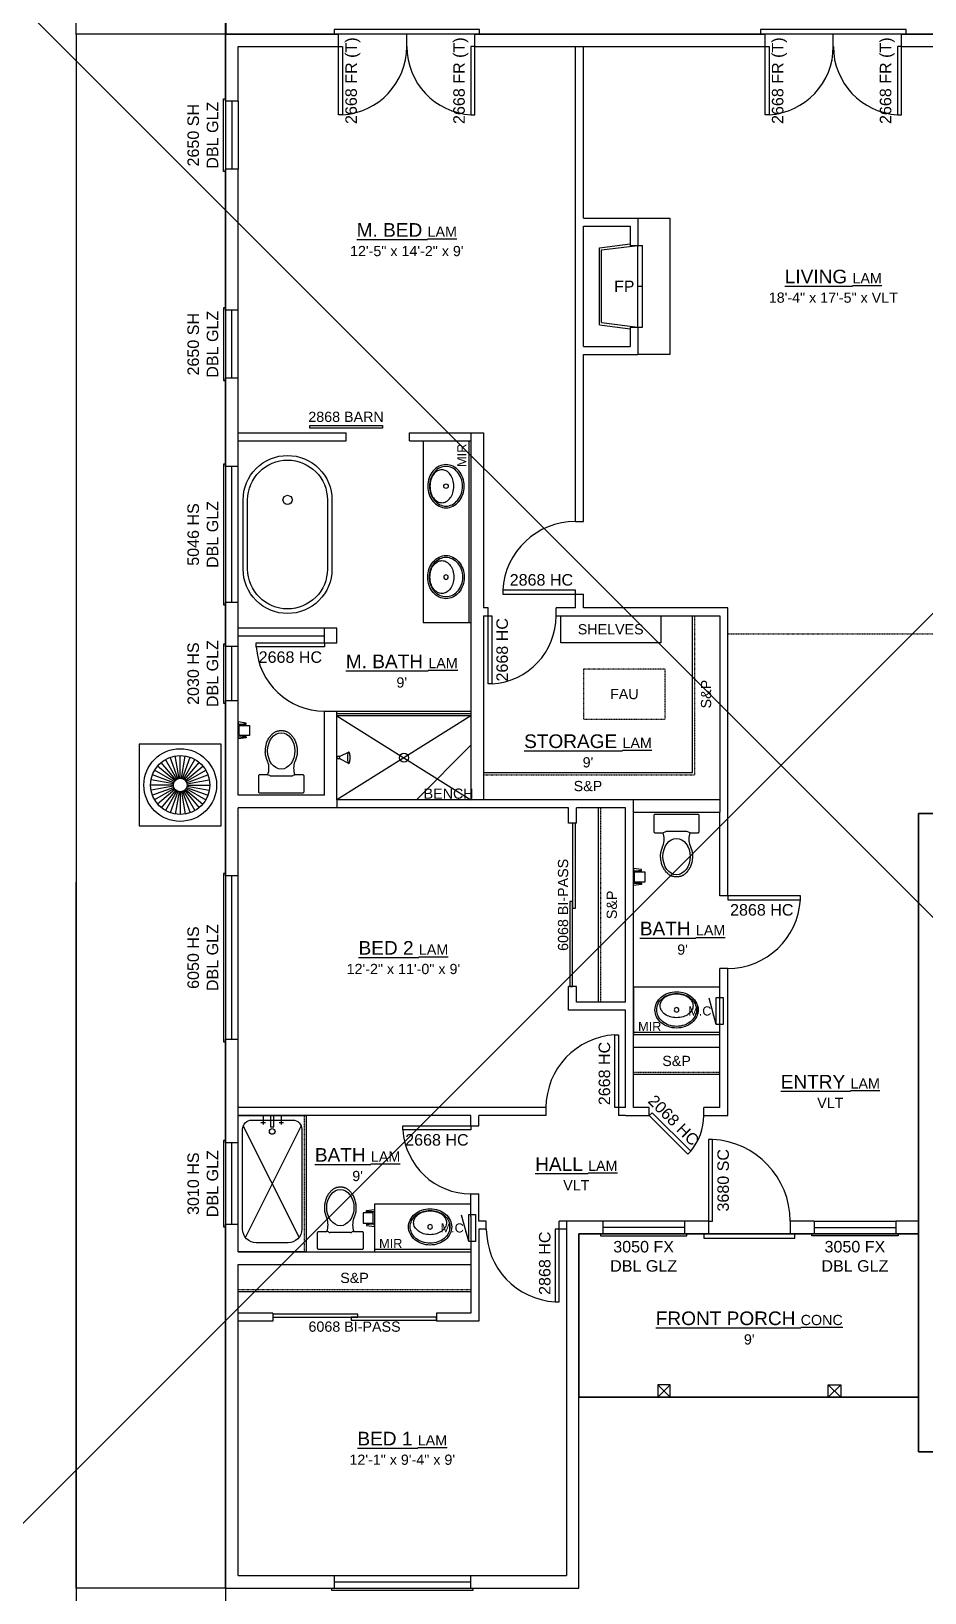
# Model space of a CAD drawing. Header units: inches. Extents: x -566 to 3217, y -8304 to 6564.
# Drawn here: x 1824 to 2217, y -6964 to -6277 of the extents above; entities that cross this region are included whole.
import ezdxf

# ---------------------------------------------------------------- set-up
doc = ezdxf.new("R2010")
doc.units = ezdxf.units.IN
doc.header["$MEASUREMENT"] = 0
doc.header["$PDMODE"] = 1
doc.header["$PDSIZE"] = -2
doc.linetypes.add('CENTER2', pattern=[0.027, 0.018, -0.003, 0.003, -0.003])
doc.linetypes.add('HIDDEN2', pattern=[0.0045, 0.003, -0.0015])
doc.layers.get('0').update_dxf_attribs({"lineweight": 25})
doc.layers.get('DEFPOINTS').update_dxf_attribs({"lineweight": 25})
for name, color, linetype, lineweight, true_color in [('1-AREA', 6, 'Continuous', 25, 0xff00ff), ('1-CAB', 40, 'Continuous', 25, 0xffbf00), ('1-DIM', 22, 'Continuous', 25, 0xcc3300), ('1-DOOR', 9, 'Continuous', 25, 0xc0c0c0), ('1-FAU', 1, 'Continuous', 25, 0xff0000), ('1-FIX', 1, 'Continuous', 25, 0xff0000), ('1-FIX-F', 1, 'Continuous', 25, 0xff0000), ('1-MISC', 40, 'Continuous', 25, 0xffbf00), ('1-SOFFIT', 9, 'HIDDEN2', 25, 0xc0c0c0), ('1-WALL', 3, 'Continuous', 25, 0x00ff00), ('1-WIN', 9, 'Continuous', 25, 0xc0c0c0)]:
    doc.layers.add(name, color=color, linetype=linetype, lineweight=lineweight, true_color=true_color)
doc.layers.add('1-RMNAME', color=7, linetype='Continuous', lineweight=25)
doc.layers.add('1-TEXT', color=7, linetype='Continuous', lineweight=25)
doc.styles.add('Arial', font='arial.ttf')
doc.dimstyles.new('ANNOT', dxfattribs={"dimtxt": 0.083333, "dimasz": 0.18, "dimexe": 5e-05, "dimexo": 3.125e-05, "dimgap": 4.5e-05, "dimtad": 1, "dimdec": 3, "dimdsep": 46, "dimlunit": 4, "dimtxsty": 'Arial', "dimblk": 'VW_SLASH', "dimblk1": 'VW_SLASH', "dimblk2": 'VW_SLASH', "dimcen": 0, "dimdle": 5e-05, "dimazin": 0, "dimtfac": 1, "dimtdec": 3, "dimtix": 1, "dimtmove": 0, "dimatfit": 0, "dimldrblk": 'VW_SLASH', "dimfxl": 1, "dimfrac": 2, "dimtolj": 1, "dimarcsym": 0})

# ---------------------------------------------------------------- blocks, each defined once
blk = doc.blocks.new('Group-226')
for p, q in [((692.81, -5452.15), (693.52, -5452.36)), ((694.23, -5452.65), (703.27, -5452.65)), ((703.98, -5452.36), (704.69, -5452.15))]:
    blk.add_line(p, q)
at = {"flags": 128}
blk.add_lwpolyline([(692.81, -5452.15), (689.25, -5452.15, 0.414214), (688.75, -5452.65), (688.75, -5459.65, 0.414214), (689.25, -5460.15), (708.25, -5460.15, 0.414214), (708.75, -5459.65), (708.75, -5452.65, 0.414214), (708.25, -5452.15), (704.69, -5452.15)], format="xyb", dxfattribs=at)
for centre, radius, start, end in [((685.07, -5449.28), 8.26, 339.69023, 20.30977), ((712.43, -5449.28), 8.26, 159.69023, 200.30977), ((694.23, -5451.65), 1, 225, 270), ((703.27, -5451.65), 1, 270, 315)]:
    blk.add_arc(centre, radius, start, end)
blk.add_ellipse((698.75, -5441.65), major_axis=(0, -8), ratio=0.75)
blk.add_open_spline([(692.81, -5446.42), (692.41, -5445.58), (691.51, -5442.37), (692.35, -5437.09), (695.39, -5433.37), (697.99, -5432.65), (699.52, -5432.65), (702.11, -5433.37), (705.15, -5437.09), (705.99, -5442.37), (705.09, -5445.58), (704.69, -5446.42)], degree=2)
blk = doc.blocks.new('SHWR_HEAD')
for p, q in [((-5.21, 2.5), (-1.21, 0.5)), ((-1.21, 0.5), (-0.21, 0.5)), ((-5.21, -2.5), (-1.21, -0.5)), ((-1.21, -0.5), (-0.21, -0.5))]:
    blk.add_line(p, q)
for centre in [(-1.69, 0), (-0.69, 0)]:
    blk.add_arc(centre, 0.691, 313.65467, 46.34533)
at = {"transparency": 33554687}
blk.add_rational_spline([(-5.21, -2.5), (-6.38, -2.5), (-6.38, 2.5), (-5.21, 2.5), (-4.05, 2.5), (-4.05, -2.5), (-5.21, -2.5)], [1, 0.333333333333, 0.333333333333, 1, 0.333333333333, 0.333333333333, 1], degree=3, knots=[0, 0, 0, 0, 0.5, 0.5, 0.5, 1, 1, 1, 1], dxfattribs=at)
blk = doc.blocks.new('Group-227')
for p, q in [((723.25, -5425.15), (782.25, -5425.15)), ((782.25, -5426.15), (723.25, -5426.15)), ((723.25, -5426.15), (782.25, -5463.15)), ((782.25, -5426.15), (723.25, -5463.15))]:
    blk.add_line(p, q)
at = {"flags": 128}
blk.add_lwpolyline([(723.25, -5463.15), (723.25, -5424.15), (782.25, -5424.15), (782.25, -5463.15)], close=True, dxfattribs=at)
blk.add_circle((752.75, -5444.65), 2)
at = {"rotation": 180}
blk.add_blockref('SHWR_HEAD', (723.25, -5444.65, -1), dxfattribs=at)
blk = doc.blocks.new('Group-228')
at = {"flags": 128}
blk.add_lwpolyline([(717.75, -5394.15), (717.75, -5395.9), (687.75, -5395.9), (687.75, -5394.15), (717.75, -5394.15)], dxfattribs=at)
at = {"color": 1, "linetype": 'Continuous', "true_color": 0xff0000}
blk.add_arc((717.8, -5394.04), 30.1, 183.53114, 269.91048, dxfattribs=at)
blk = doc.blocks.new('SINK_BATH_1')
at = {"flags": 128}
for points in [[(0, -18, 0.084101), (3.71, -17.37, 0.091322), (6.72, -15.66, 0.103814), (8.8, -12.99, 0.114782), (9.5, -10, 0.114782), (8.8, -7.01, 0.103814), (6.72, -4.34, 0.091322), (3.71, -2.63, 0.084101), (0, -2), (0, -2), (0, -2, 0.084101), (-3.71, -2.63, 0.091322), (-6.72, -4.34, 0.103814), (-8.8, -7.01, 0.114782), (-9.5, -10, 0.114782), (-8.8, -12.99, 0.103814), (-6.72, -15.66, 0.091322), (-3.71, -17.37, 0.084101)], [(0, -17.25), (0, -17.25, 0.084101), (3.46, -16.66, 0.091322), (6.23, -15.08, 0.103814), (8.13, -12.66, 0.114782), (8.75, -10, 0.114782), (8.13, -7.34, 0.103814), (6.23, -4.92, 0.091322), (3.46, -3.34, 0.084101), (0, -2.75), (0, -2.75, 0.084101), (-3.46, -3.34, 0.091322), (-6.23, -4.92, 0.103814), (-8.13, -7.34, 0.114782), (-8.75, -10, 0.114782), (-8.13, -12.66, 0.103814), (-6.23, -15.08, 0.091322), (-3.46, -16.66, 0.084101), (0, -17.25)], [(0, -13.44, 0.073018), (2.87, -13.02, 0.084057), (5.13, -11.9, 0.106512), (6.74, -10.1, 0.130573), (7.25, -8.19, 0.130573), (6.74, -6.27, 0.106512), (5.13, -4.47, 0.084057), (2.87, -3.36, 0.073018), (0, -2.94), (0, -2.94, 0.073018), (-2.87, -3.36, 0.084057), (-5.13, -4.47, 0.106512), (-6.74, -6.27, 0.130573), (-7.25, -8.19, 0.130573), (-6.74, -10.1, 0.106512), (-5.13, -11.9, 0.084057), (-2.87, -13.02, 0.073018)]]:
    blk.add_lwpolyline(points, format="xyb", close=True, dxfattribs=at)
blk.add_circle((0, -10), 1)
blk = doc.blocks.new('tp')
for p, q in [((3.5, 3.25), (0, 3.75)), ((0, 3.75), (0, 2.75)), ((0, 2.75), (3.5, 2.75)), ((2.25, 2.75), (3.25, 2.75)), ((3.25, 2.75), (2.25, 2.75)), ((2.25, 2.25), (2.25, 2.75)), ((3.25, 2.75), (3.25, 2.25)), ((3.5, 2.75), (3.5, 3.25)), ((0, -3.75), (0, -2.75)), ((0, -2.75), (3.5, -2.75)), ((3.5, -3.25), (0, -3.75)), ((2.25, -2.75), (2.25, -2.25)), ((3.25, -2.75), (2.25, -2.75)), ((3.25, -2.25), (3.25, -2.75)), ((3.5, -2.75), (3.5, -3.25))]:
    blk.add_line(p, q)
at = {"flags": 128}
blk.add_lwpolyline([(0.5, -2.25), (0.5, 2.25), (5, 2.25), (5, -2.25)], close=True, dxfattribs=at)
blk = doc.blocks.new('Group-229')
at = {"flags": 128}
blk.add_lwpolyline([(821, -5652.15), (819.25, -5652.15), (819.25, -5684.15), (821, -5684.15), (821, -5652.15)], dxfattribs=at)
at = {"color": 1, "linetype": 'Continuous', "true_color": 0xff0000}
blk.add_arc((821.1, -5652.1), 32.1, 180.07782, 266.70158, dxfattribs=at)
blk = doc.blocks.new('Group-238')
at = {"flags": 128}
blk.add_lwpolyline([(886.75, -5648.65), (888.5, -5648.65), (888.5, -5612.65), (886.75, -5612.65), (886.75, -5648.65)], dxfattribs=at)
at = {"color": 1, "linetype": 'Continuous', "true_color": 0xff0000}
blk.add_arc((886.67, -5648.69), 36.08, 0.06076, 87.08523, dxfattribs=at)
blk = doc.blocks.new('Group-239')
at = {"color": 1, "linetype": 'Continuous', "true_color": 0xff0000}
for p, q in [((945, -5720.65), (939.5, -5726.15)), ((945, -5726.15), (939.5, -5720.65))]:
    blk.add_line(p, q, dxfattribs=at)
at = {"color": 7, "linetype": 'Continuous', "flags": 128}
blk.add_lwpolyline([(945, -5726.15), (939.5, -5726.15), (939.5, -5720.65), (945, -5720.65)], close=True, dxfattribs=at)
blk = doc.blocks.new('Group-240')
at = {"color": 1, "linetype": 'Continuous', "true_color": 0xff0000}
for p, q in [((864.5, -5720.65), (870, -5726.15)), ((864.5, -5726.15), (870, -5720.65))]:
    blk.add_line(p, q, dxfattribs=at)
at = {"color": 7, "linetype": 'Continuous', "flags": 128}
blk.add_lwpolyline([(864.5, -5726.15), (870, -5726.15), (870, -5720.65), (864.5, -5720.65)], close=True, dxfattribs=at)
blk = doc.blocks.new('Group-278')
at = {"color": 7, "linetype": 'Continuous'}
for p, q in [((933.25, -5648.65), (969.25, -5648.65)), ((933.25, -5651.4), (969.25, -5651.4))]:
    blk.add_line(p, q, dxfattribs=at)
at = {"color": 7, "linetype": 'Continuous', "flags": 128}
blk.add_lwpolyline([(970.25, -5654.15), (970.25, -5655.15), (932.25, -5655.15), (932.25, -5654.15)], dxfattribs=at)
at = {"layer": 'DEFPOINTS'}
blk.add_line((969.25, -5654.15), (969.25, -5654.15), dxfattribs=at)
blk = doc.blocks.new('Group-279')
at = {"color": 7, "linetype": 'Continuous'}
for p, q in [((876.25, -5648.65), (840.25, -5648.65)), ((876.25, -5651.4), (840.25, -5651.4))]:
    blk.add_line(p, q, dxfattribs=at)
at = {"color": 7, "linetype": 'Continuous', "flags": 128}
blk.add_lwpolyline([(839.25, -5654.15), (839.25, -5655.15), (877.25, -5655.15), (877.25, -5654.15)], dxfattribs=at)
at = {"layer": 'DEFPOINTS'}
blk.add_line((840.25, -5654.15), (840.25, -5654.15), dxfattribs=at)
blk = doc.blocks.new('Group-280')
blk.add_line((729.5, -5690.9), (732.5, -5690.9))
at = {"flags": 128}
for points in [[(695, -5689.65), (695, -5690.9), (732.5, -5690.9), (732.5, -5689.65)], [(729.5, -5690.9), (729.5, -5692.15), (767, -5692.15), (767, -5690.9)]]:
    blk.add_lwpolyline(points, close=True, dxfattribs=at)
blk = doc.blocks.new('Group-281')
at = {"color": 7, "linetype": 'Continuous'}
for p, q in [((722, -5804.65), (782, -5804.65)), ((722, -5807.4), (782, -5807.4))]:
    blk.add_line(p, q, dxfattribs=at)
at = {"color": 7, "linetype": 'Continuous', "flags": 128}
blk.add_lwpolyline([(783, -5810.15), (783, -5811.15), (721, -5811.15), (721, -5810.15)], dxfattribs=at)
at = {"layer": 'DEFPOINTS'}
blk.add_line((782, -5810.15), (782, -5810.15), dxfattribs=at)
blk = doc.blocks.new('Group-282')
for p, q in [((719.52, -5653.36), (718.81, -5653.15)), ((729.27, -5653.65), (720.23, -5653.65)), ((730.69, -5653.15), (729.98, -5653.36))]:
    blk.add_line(p, q)
at = {"flags": 128}
blk.add_lwpolyline([(730.69, -5653.15), (734.25, -5653.15, -0.414214), (734.75, -5653.65), (734.75, -5660.65, -0.414214), (734.25, -5661.15), (715.25, -5661.15, -0.414214), (714.75, -5660.65), (714.75, -5653.65, -0.414214), (715.25, -5653.15), (718.81, -5653.15)], format="xyb", dxfattribs=at)
for centre, radius, start, end in [((711.07, -5650.28), 8.26, 339.69023, 20.30977), ((738.43, -5650.28), 8.26, 159.69023, 200.30977), ((720.23, -5652.65), 1, 225, 270), ((729.27, -5652.65), 1, 270, 315)]:
    blk.add_arc(centre, radius, start, end)
blk.add_ellipse((724.75, -5642.65), major_axis=(0, -8), ratio=0.75)
blk.add_open_spline([(730.69, -5647.42), (731.09, -5646.58), (731.99, -5643.37), (731.15, -5638.09), (728.11, -5634.37), (725.52, -5633.65), (723.99, -5633.65), (721.39, -5634.37), (718.35, -5638.09), (717.51, -5643.37), (718.41, -5646.58), (718.81, -5647.42)], degree=2)
blk = doc.blocks.new('Group-283')
for p, q in [((706.55, -5655.75), (682.02, -5606.7)), ((707.48, -5606.7), (682.95, -5655.75)), ((689.75, -5605.15), (691.75, -5605.15)), ((690.75, -5602.15), (690.75, -5606.15)), ((697.75, -5605.15), (699.75, -5605.15)), ((698.75, -5602.15), (698.75, -5606.15))]:
    blk.add_line(p, q)
at = {"linetype": 'CENTER2'}
blk.add_line((708.75, -5602.15), (708.75, -5662.15), dxfattribs=at)
at = {"flags": 128}
for points in [[(679.75, -5602.15), (709.75, -5602.15), (709.75, -5662.15), (679.75, -5662.15)], [(694, -5602.15), (694, -5607.15), (695.5, -5607.15), (695.5, -5602.15)]]:
    blk.add_lwpolyline(points, close=True, dxfattribs=at)
blk.add_lwpolyline([(687.75, -5658.15, -0.414214), (681.75, -5652.15), (681.75, -5608.15, -0.414214), (685.75, -5604.15), (703.75, -5604.15, -0.414214), (707.75, -5608.15), (707.75, -5652.15, -0.414214), (701.75, -5658.15)], format="xyb", close=True, dxfattribs=at)
at = {"linetype": 'Continuous'}
blk.add_circle((694.75, -5609.15), 1.25, dxfattribs=at)
blk = doc.blocks.new('POWER-ELEC PANEL')
blk.add_line((3, -6), (6.11, 5.59))
at = {"flags": 128}
blk.add_lwpolyline([(0, -6), (3, -6), (3, 6), (0, 6)], close=True, dxfattribs=at)
blk = doc.blocks.new('Group-284')
at = {"flags": 128}
blk.add_lwpolyline([(782.25, -5606.65), (782.25, -5608.4), (752.25, -5608.4), (752.25, -5606.65), (782.25, -5606.65)], dxfattribs=at)
at = {"color": 1, "linetype": 'Continuous', "true_color": 0xff0000}
blk.add_arc((782.3, -5606.54), 30.1, 183.53114, 269.91048, dxfattribs=at)
blk = doc.blocks.new('FAU')
at = {"linetype": 'HIDDEN2', "flags": 128}
blk.add_lwpolyline([(0, -22), (36, -22), (36, 0), (0, 0)], close=True, dxfattribs=at)
at = {"color": 7, "insert": (18, -11), "char_height": 4.5, "attachment_point": 5, "line_spacing_factor": 0.25, "style": 'Arial'}
blk.add_mtext('FAU', dxfattribs=at)
blk = doc.blocks.new('Group-285')
at = {"flags": 128}
blk.add_lwpolyline([(789.75, -5382.15), (791.5, -5382.15), (791.5, -5412.15), (789.75, -5412.15), (789.75, -5382.15)], dxfattribs=at)
at = {"color": 1, "linetype": 'Continuous', "true_color": 0xff0000}
blk.add_arc((789.65, -5382.1), 30.1, 273.53114, 359.91048, dxfattribs=at)
blk = doc.blocks.new('Group-286')
blk.add_line((827, -5507.92), (827, -5510.92))
at = {"flags": 128}
for points in [[(828.25, -5473.42), (827, -5473.42), (827, -5510.92), (828.25, -5510.92)], [(827, -5507.92), (825.75, -5507.92), (825.75, -5545.42), (827, -5545.42)]]:
    blk.add_lwpolyline(points, close=True, dxfattribs=at)
blk = doc.blocks.new('Group-287')
for p, q in [((867.52, -5477.44), (866.81, -5477.65)), ((877.27, -5477.15), (868.23, -5477.15)), ((878.69, -5477.65), (877.98, -5477.44))]:
    blk.add_line(p, q)
at = {"flags": 128}
blk.add_lwpolyline([(878.69, -5477.65), (882.25, -5477.65, 0.414214), (882.75, -5477.15), (882.75, -5470.15, 0.414214), (882.25, -5469.65), (863.25, -5469.65, 0.414214), (862.75, -5470.15), (862.75, -5477.15, 0.414214), (863.25, -5477.65), (866.81, -5477.65)], format="xyb", dxfattribs=at)
for centre, radius, start, end in [((859.07, -5480.52), 8.26, 339.69023, 20.30977), ((868.23, -5478.15), 1, 90, 135), ((877.27, -5478.15), 1, 45, 90), ((886.43, -5480.52), 8.26, 159.69023, 200.30977)]:
    blk.add_arc(centre, radius, start, end)
blk.add_ellipse((872.75, -5488.15), major_axis=(0, 8), ratio=0.75)
blk.add_open_spline([(878.69, -5483.38), (879.09, -5484.22), (879.99, -5487.43), (879.15, -5492.71), (876.11, -5496.43), (873.52, -5497.15), (871.99, -5497.15), (869.39, -5496.43), (866.35, -5492.71), (865.51, -5487.43), (866.41, -5484.22), (866.81, -5483.38)], degree=2)
blk = doc.blocks.new('Group-288')
at = {"flags": 128}
blk.add_lwpolyline([(860.75, -5602.15), (861.99, -5600.91), (878.96, -5617.88), (877.72, -5619.12), (860.75, -5602.15)], dxfattribs=at)
at = {"color": 1, "linetype": 'Continuous', "true_color": 0xff0000}
blk.add_arc((860.03, -5601.98), 24.72, 319.97045, 359.60814, dxfattribs=at)
blk = doc.blocks.new('Group-289')
at = {"flags": 128}
blk.add_lwpolyline([(895.25, -5505.4), (895.25, -5507.15), (927.25, -5507.15), (927.25, -5505.4), (895.25, -5505.4)], dxfattribs=at)
at = {"color": 1, "linetype": 'Continuous', "true_color": 0xff0000}
blk.add_arc((895.21, -5505.3), 32.1, 270.07782, 356.70158, dxfattribs=at)
blk = doc.blocks.new('Group-290')
at = {"color": 7, "linetype": 'Continuous'}
for p, q in [((677, -5650.15), (677, -5614.15)), ((679.75, -5650.15), (679.75, -5614.15))]:
    blk.add_line(p, q, dxfattribs=at)
at = {"color": 7, "linetype": 'Continuous', "flags": 128}
blk.add_lwpolyline([(674.25, -5613.15), (673.25, -5613.15), (673.25, -5651.15), (674.25, -5651.15)], dxfattribs=at)
blk = doc.blocks.new('Group-291')
at = {"color": 7, "linetype": 'Continuous'}
for p, q in [((677, -5568.65), (677, -5496.65)), ((679.75, -5568.65), (679.75, -5496.65))]:
    blk.add_line(p, q, dxfattribs=at)
at = {"color": 7, "linetype": 'Continuous', "flags": 128}
blk.add_lwpolyline([(674.25, -5495.65), (673.25, -5495.65), (673.25, -5569.65), (674.25, -5569.65)], dxfattribs=at)
at = {"layer": 'DEFPOINTS'}
blk.add_line((674.25, -5496.65), (674.25, -5496.65), dxfattribs=at)
blk = doc.blocks.new('Group-292')
at = {"flags": 128}
blk.add_lwpolyline([(847.25, -5598.65), (845.5, -5598.65), (845.5, -5566.65), (847.25, -5566.65), (847.25, -5598.65)], dxfattribs=at)
at = {"color": 1, "linetype": 'Continuous', "true_color": 0xff0000}
blk.add_arc((847.35, -5598.69), 32.1, 93.29842, 179.92218, dxfattribs=at)
blk = doc.blocks.new('Group-293')
at = {"flags": 128}
blk.add_lwpolyline([(828.25, -5372.65), (828.25, -5370.9), (796.25, -5370.9), (796.25, -5372.65), (828.25, -5372.65)], dxfattribs=at)
at = {"color": 1, "linetype": 'Continuous', "true_color": 0xff0000}
blk.add_arc((828.29, -5372.75), 32.1, 90.07782, 176.70158, dxfattribs=at)
blk = doc.blocks.new('Group-294')
at = {"color": 7, "linetype": 'Continuous'}
for p, q in [((677, -5419.65), (677, -5395.65)), ((679.75, -5419.65), (679.75, -5395.65))]:
    blk.add_line(p, q, dxfattribs=at)
at = {"color": 7, "linetype": 'Continuous', "flags": 128}
blk.add_lwpolyline([(674.25, -5394.65), (673.25, -5394.65), (673.25, -5420.65), (674.25, -5420.65)], dxfattribs=at)
blk = doc.blocks.new('AC COND')
for p, q in [((-2.3, 1.93), (-9.96, 8.36)), ((-1.93, 2.3), (-8.36, 9.96)), ((-1.5, 2.6), (-6.5, 11.26)), ((-1.03, 2.82), (-4.45, 12.22)), ((-0.52, 2.95), (-2.26, 12.8)), ((0, 3), (0, 13)), ((0.52, 2.95), (2.26, 12.8)), ((1.03, 2.82), (4.45, 12.22)), ((1.5, 2.6), (6.5, 11.26)), ((1.93, 2.3), (8.36, 9.96)), ((2.3, 1.93), (9.96, 8.36)), ((-3, 0), (-13, 0)), ((-2.95, 0.52), (-12.8, 2.26)), ((-2.82, 1.03), (-12.22, 4.45)), ((-2.6, 1.5), (-11.26, 6.5)), ((2.6, 1.5), (11.26, 6.5)), ((2.82, 1.03), (12.22, 4.45)), ((2.95, 0.52), (12.8, 2.26)), ((3, 0), (13, 0)), ((-2.95, -0.52), (-12.8, -2.26)), ((-2.82, -1.03), (-12.22, -4.45)), ((-2.6, -1.5), (-11.26, -6.5)), ((-2.3, -1.93), (-9.96, -8.36)), ((-1.93, -2.3), (-8.36, -9.96)), ((-1.5, -2.6), (-6.5, -11.26)), ((-1.03, -2.82), (-4.45, -12.22)), ((-0.52, -2.95), (-2.26, -12.8)), ((0, -3), (0, -13)), ((0.52, -2.95), (2.26, -12.8)), ((1.03, -2.82), (4.45, -12.22)), ((1.5, -2.6), (6.5, -11.26)), ((1.93, -2.3), (8.36, -9.96)), ((2.3, -1.93), (9.96, -8.36)), ((2.6, -1.5), (11.26, -6.5)), ((2.82, -1.03), (12.22, -4.45)), ((2.95, -0.52), (12.8, -2.26))]:
    blk.add_line(p, q)
at = {"flags": 128}
blk.add_lwpolyline([(-18, -18), (18, -18), (18, 18), (-18, 18)], close=True, dxfattribs=at)
at = {"color": 8, "true_color": 0x808080}
for radius in [16, 13, 3]:
    blk.add_circle((0, 0), radius, dxfattribs=at)
blk = doc.blocks.new('Group-295')
at = {"color": 7, "linetype": 'Continuous'}
for p, q in [((677, -5376.4), (677, -5316.4)), ((679.75, -5376.4), (679.75, -5316.4))]:
    blk.add_line(p, q, dxfattribs=at)
at = {"color": 7, "linetype": 'Continuous', "flags": 128}
blk.add_lwpolyline([(674.25, -5315.4), (673.25, -5315.4), (673.25, -5377.4), (674.25, -5377.4)], dxfattribs=at)
blk = doc.blocks.new('Group-296')
at = {"color": 7, "linetype": 'Continuous'}
for p, q in [((677, -5277.65), (677, -5247.65)), ((679.75, -5277.65), (679.75, -5247.65))]:
    blk.add_line(p, q, dxfattribs=at)
at = {"color": 7, "linetype": 'Continuous', "flags": 128}
blk.add_lwpolyline([(674.25, -5246.65), (673.25, -5246.65), (673.25, -5278.65), (674.25, -5278.65)], dxfattribs=at)
blk = doc.blocks.new('Group-297')
at = {"color": 7, "linetype": 'Continuous'}
for p, q in [((677, -5155.65), (677, -5185.65)), ((679.75, -5155.65), (679.75, -5185.65))]:
    blk.add_line(p, q, dxfattribs=at)
at = {"color": 7, "linetype": 'Continuous', "flags": 128}
blk.add_lwpolyline([(674.25, -5186.65), (673.25, -5186.65), (673.25, -5154.65), (674.25, -5154.65)], dxfattribs=at)
blk = doc.blocks.new('Group-298')
at = {"flags": 128}
blk.add_lwpolyline([(784, -5131.65), (782.25, -5131.65), (782.25, -5161.65), (784, -5161.65), (784, -5131.65)], dxfattribs=at)
at = {"color": 1, "linetype": 'Continuous', "true_color": 0xff0000}
blk.add_arc((784.11, -5131.6), 30.1, 180.08952, 266.46886, dxfattribs=at)
blk = doc.blocks.new('Group-299')
at = {"flags": 128}
blk.add_lwpolyline([(724, -5131.65), (725.75, -5131.65), (725.75, -5161.65), (724, -5161.65), (724, -5131.65)], dxfattribs=at)
at = {"color": 1, "linetype": 'Continuous', "true_color": 0xff0000}
blk.add_arc((723.9, -5131.6), 30.1, 273.53114, 359.91048, dxfattribs=at)
blk = doc.blocks.new('Group-300')
at = {"flags": 128}
blk.add_lwpolyline([(971.75, -5131.65), (970, -5131.65), (970, -5161.65), (971.75, -5161.65), (971.75, -5131.65)], dxfattribs=at)
at = {"color": 1, "linetype": 'Continuous', "true_color": 0xff0000}
blk.add_arc((971.86, -5131.6), 30.1, 180.08952, 266.46886, dxfattribs=at)
blk = doc.blocks.new('Group-301')
at = {"flags": 128}
blk.add_lwpolyline([(911.75, -5131.65), (913.5, -5131.65), (913.5, -5161.65), (911.75, -5161.65), (911.75, -5131.65)], dxfattribs=at)
at = {"color": 1, "linetype": 'Continuous', "true_color": 0xff0000}
blk.add_arc((911.65, -5131.6), 30.1, 273.53114, 359.91048, dxfattribs=at)
blk = doc.blocks.new('VW_SLASH')
at = {"color": 0, "linetype": 'ByBlock', "lineweight": -2, "transparency": 16777216}
blk.add_line((0.0003, 0), (-1, 0), dxfattribs=at)
at = {"color": 0, "linetype": 'Continuous', "lineweight": 5, "transparency": 16777216, "flags": 128}
blk.add_lwpolyline([(0.0001, 0.0001), (-0.0001, -0.0001)], dxfattribs=at)
blk = doc.blocks.new('*D507')
at = {"layer": '1-DIM', "color": 0, "lineweight": -2}
for p, q in [((1843.72, -5918.15), (1843.72, -5558.15)), ((1909.54, -6278.15), (1843.62, -6278.15)), ((1843.72, -6278.15), (1843.72, -6588.83)), ((1843.72, -6962.15), (1843.72, -6651.47)), ((1909.54, -6962.15), (1843.62, -6962.15)), ((1843.72, -7322.15), (1843.72, -7682.15))]:
    blk.add_line(p, q, dxfattribs=at)
at = {"layer": 'DEFPOINTS', "color": 0}
for p in [(1909.54, -6278.15), (1843.72, -6962.15), (1909.54, -6962.15)]:
    blk.add_point(p, dxfattribs=at)
at = {"layer": '1-DIM', "color": 0, "lineweight": -2, "xscale": 360, "yscale": 360, "zscale": 360}
for p, rotation in [((1843.72, -6278.15), 270), ((1843.72, -6962.15), 90)]:
    blk.add_blockref('VW_SLASH', p, dxfattribs=dict(at, rotation=rotation))
at = {"layer": '1-DIM', "color": 0, "insert": (1843.72, -6620.15), "char_height": 0.0833, "attachment_point": 5, "rotation": 90, "style": 'Arial'}
blk.add_mtext("\\A1;57'", dxfattribs=at)
blk = doc.blocks.new('*D508')
at = {"layer": '1-DIM', "color": 0, "lineweight": -2}
for p, q in [((1549.54, -6140.15), (1189.54, -6140.15)), ((1909.54, -6278.15), (1909.54, -6140.05)), ((1909.54, -6140.15), (2171.61, -6140.15)), ((2496.54, -6140.15), (2234.47, -6140.15)), ((2496.54, -6278.15), (2496.54, -6140.05)), ((2856.54, -6140.15), (3216.54, -6140.15))]:
    blk.add_line(p, q, dxfattribs=at)
at = {"layer": 'DEFPOINTS', "color": 0}
for p in [(1909.54, -6140.15), (1909.54, -6278.15), (2496.54, -6278.15)]:
    blk.add_point(p, dxfattribs=at)
at = {"layer": '1-DIM', "color": 0, "lineweight": -2, "xscale": 360, "yscale": 360, "zscale": 360}
blk.add_blockref('VW_SLASH', (1909.54, -6140.15), dxfattribs=at)
at = {"layer": '1-DIM', "color": 0, "lineweight": -2, "xscale": 360, "yscale": 360, "zscale": 360, "rotation": 180}
blk.add_blockref('VW_SLASH', (2496.54, -6140.15), dxfattribs=at)
at = {"layer": '1-DIM', "color": 0, "insert": (2203.04, -6140.15), "char_height": 0.0833, "attachment_point": 5, "style": 'Arial'}
blk.add_mtext('\\A1;48\'-11"', dxfattribs=at)
blk = doc.blocks.new('*D510')
at = {"layer": '1-DIM', "color": 0, "lineweight": -2}
for p, q in [((2496.54, -6902.15), (2496.54, -7006.97)), ((1909.54, -6962.15), (1909.54, -7006.97)), ((1549.54, -7006.87), (1189.54, -7006.87)), ((1909.54, -7006.87), (2147.32, -7006.87)), ((2496.54, -7006.87), (2210.18, -7006.87)), ((2856.54, -7006.87), (3216.54, -7006.87))]:
    blk.add_line(p, q, dxfattribs=at)
at = {"layer": 'DEFPOINTS', "color": 0}
for p in [(2496.54, -6902.15), (1909.54, -6962.15), (1909.54, -7006.87)]:
    blk.add_point(p, dxfattribs=at)
at = {"layer": '1-DIM', "color": 0, "lineweight": -2, "xscale": 360, "yscale": 360, "zscale": 360}
blk.add_blockref('VW_SLASH', (1909.54, -7006.87), dxfattribs=at)
at = {"layer": '1-DIM', "color": 0, "lineweight": -2, "xscale": 360, "yscale": 360, "zscale": 360, "rotation": 180}
blk.add_blockref('VW_SLASH', (2496.54, -7006.87), dxfattribs=at)
at = {"layer": '1-DIM', "color": 0, "insert": (2178.75, -7006.87), "char_height": 0.0833, "attachment_point": 5, "style": 'Arial'}
blk.add_mtext('\\A1;48\'-11"', dxfattribs=at)
blk = doc.blocks.new('*D511')
at = {"layer": '1-DIM', "color": 0, "lineweight": -2}
for p, q in [((1843.72, -5798.15), (1843.72, -5438.15)), ((1909.54, -6158.15), (1843.62, -6158.15)), ((1843.72, -6158.15), (1843.72, -6186.83)), ((1843.72, -6278.15), (1843.72, -6249.47)), ((1909.54, -6278.15), (1843.62, -6278.15)), ((1843.72, -6638.15), (1843.72, -6998.15))]:
    blk.add_line(p, q, dxfattribs=at)
at = {"layer": 'DEFPOINTS', "color": 0}
for p in [(1909.54, -6158.15), (1843.72, -6278.15), (1909.54, -6278.15)]:
    blk.add_point(p, dxfattribs=at)
at = {"layer": '1-DIM', "color": 0, "lineweight": -2, "xscale": 360, "yscale": 360, "zscale": 360}
for p, rotation in [((1843.72, -6158.15), 270), ((1843.72, -6278.15), 90)]:
    blk.add_blockref('VW_SLASH', p, dxfattribs=dict(at, rotation=rotation))
at = {"layer": '1-DIM', "color": 0, "insert": (1843.72, -6218.15), "char_height": 0.0833, "attachment_point": 5, "rotation": 90, "style": 'Arial'}
blk.add_mtext("\\A1;10'", dxfattribs=at)

msp = doc.modelspace()

# ---------------------------------------------------------------- linework, layer by layer
at = {"layer": '1-AREA', "flags": 128}
for points in [[(1909.54, -6278.15), (1909.54, -6158.15), (2281.54, -6158.15), (2281.54, -6278.15)], [(2214.54, -6806.15), (2214.54, -6902.15), (2496.54, -6902.15), (2496.54, -6533.15), (2364.54, -6533.15), (2364.54, -6621.15), (2214.54, -6621.15)], [(2065.04, -6878.15), (2214.54, -6878.15), (2214.54, -6806.15), (2065.04, -6806.15)]]:
    msp.add_lwpolyline(points, close=True, dxfattribs=at)
msp.add_lwpolyline([(1909.54, -6962.15), (2065.04, -6962.15), (2065.04, -6806.15), (2214.54, -6806.15), (2214.54, -6621.15), (2364.54, -6621.15), (2364.54, -6533.15), (2496.54, -6533.15), (2496.54, -6278.15), (1909.54, -6278.15), (1909.54, -6962.15)], dxfattribs=at)
at = {"layer": '1-CAB'}
for p, q in [((2016.54, -6457.15), (2016.54, -6537.15)), ((2073.54, -6618.65), (2073.54, -6704.2)), ((2089.04, -6697.65), (2089.04, -6718.65)), ((2127.04, -6697.65), (2089.04, -6697.65)), ((2127.04, -6717.65), (2089.04, -6717.65)), ((2127.04, -6736.15), (2089.04, -6736.15)), ((1975.04, -6793.15), (1975.04, -6814.15)), ((2017.54, -6793.15), (1975.04, -6793.15)), ((2017.54, -6813.15), (1975.04, -6813.15)), ((1915.04, -6831.65), (2017.54, -6831.65))]:
    msp.add_line(p, q, dxfattribs=at)
at = {"layer": '1-CAB', "linetype": 'HIDDEN2'}
for p, q in [((2074.54, -6618.65), (2074.54, -6704.2)), ((2127.04, -6735.15), (2089.04, -6735.15)), ((1915.04, -6830.65), (2017.54, -6830.65))]:
    msp.add_line(p, q, dxfattribs=at)
at = {"layer": '1-CAB', "flags": 128}
for points in [[(1996.54, -6457.15), (1996.54, -6537.15), (2017.54, -6537.15)], [(2023.04, -6603.15), (2115.04, -6603.15), (2115.04, -6534.15)]]:
    msp.add_lwpolyline(points, dxfattribs=at)
at = {"layer": '1-CAB', "linetype": 'HIDDEN2', "flags": 128}
msp.add_lwpolyline([(2023.04, -6604.15), (2116.04, -6604.15), (2116.04, -6534.15)], dxfattribs=at)
at = {"layer": '1-CAB', "linetype": 'Continuous', "flags": 128}
msp.add_lwpolyline([(2101.04, -6534.15), (2101.04, -6546.15), (2057.04, -6546.15), (2057.04, -6534.15)], dxfattribs=at)
at = {"layer": '1-DOOR', "flags": 128}
for points in [[(2021.29, -6278.15), (2021.29, -6276.15), (1957.29, -6276.15), (1957.29, -6278.15)], [(2209.04, -6278.15), (2209.04, -6276.15), (2145.04, -6276.15), (2145.04, -6278.15)], [(2120.04, -6806.15), (2120.04, -6808.15), (2160.04, -6808.15), (2160.04, -6806.15)]]:
    msp.add_lwpolyline(points, dxfattribs=at)
msp.add_lwpolyline([(1978.54, -6450.4), (1978.54, -6451.65), (1946.54, -6451.65), (1946.54, -6450.4)], close=True, dxfattribs=at)
at = {"layer": '1-FIX', "flags": 128}
for points in [[(1917.24, -6513.64), (1917.24, -6483.16, -0.414214), (1936.79, -6463.61, -0.414214), (1956.34, -6483.16), (1956.34, -6513.64, -0.414214), (1936.79, -6533.19, -0.414214)], [(1919.24, -6513.64), (1919.24, -6483.16, -0.414214), (1936.79, -6465.61, -0.414214), (1954.34, -6483.16), (1954.34, -6513.64, -0.414214), (1936.79, -6531.19, -0.414214)]]:
    msp.add_lwpolyline(points, format="xyb", close=True, dxfattribs=at)
at = {"layer": '1-FIX'}
msp.add_circle((1936.79, -6483.16), 2, dxfattribs=at)
at = {"layer": '1-FIX-F', "transparency": 33554664}
for p, q in [((2074.04, -6372.24), (2087.54, -6370.46)), ((2075.04, -6373.15), (2091.04, -6371.15)), ((2091.04, -6371.15), (2093.04, -6371.15)), ((2091.04, -6407.15), (2091.04, -6371.15)), ((2093.04, -6407.15), (2093.04, -6371.15)), ((2074.04, -6406.06), (2074.04, -6372.24)), ((2075.04, -6405.15), (2075.04, -6373.15)), ((2091.04, -6389.15), (2093.04, -6389.15)), ((2075.04, -6405.15), (2091.04, -6407.15)), ((2074.04, -6406.06), (2087.54, -6407.83)), ((2091.04, -6407.15), (2093.04, -6407.15))]:
    msp.add_line(p, q, dxfattribs=at)
at = {"layer": '1-MISC'}
for p, q in [((1993.54, -6615.15), (2017.54, -6591.15)), ((2214.54, -6878.15), (2065.04, -6878.15))]:
    msp.add_line(p, q, dxfattribs=at)
at = {"layer": '1-MISC', "flags": 128}
msp.add_lwpolyline([(2281.54, -6278.15), (2281.54, -6158.15), (1909.58, -6158.15), (1909.58, -6278.15)], dxfattribs=at)
at = {"layer": '1-MISC', "transparency": 33554664, "flags": 128}
msp.add_lwpolyline([(2091.04, -6359.15), (2105.04, -6359.15), (2105.04, -6419.15), (2091.04, -6419.15)], dxfattribs=at)
at = {"layer": '1-SOFFIT'}
msp.add_line((2130.54, -6542.15), (2364.54, -6542.15), dxfattribs=at)
at = {"layer": '1-WALL'}
for p, q in [((1909.54, -6307.65), (1909.54, -6278.15)), ((1909.54, -6278.15), (1959.29, -6278.15)), ((1959.29, -6283.65), (1959.29, -6278.15)), ((1989.29, -6283.65), (1989.29, -6278.15)), ((2019.29, -6278.15), (2147.04, -6278.15)), ((2019.29, -6283.65), (2019.29, -6278.15)), ((2147.04, -6283.65), (2147.04, -6278.15)), ((2177.04, -6283.65), (2177.04, -6278.15)), ((2207.04, -6278.15), (2232.54, -6278.15)), ((2207.04, -6283.65), (2207.04, -6278.15)), ((1915.04, -6307.65), (1915.04, -6283.65)), ((1915.04, -6283.65), (1959.29, -6283.65)), ((2019.29, -6283.65), (2147.04, -6283.65)), ((2063.54, -6492.65), (2063.54, -6283.65)), ((2067.04, -6359.15), (2067.04, -6283.65)), ((2207.04, -6283.65), (2227.04, -6283.65)), ((1915.04, -6307.65), (1909.54, -6307.65)), ((1909.54, -6399.65), (1909.54, -6337.65)), ((1915.04, -6337.65), (1909.54, -6337.65)), ((1915.04, -6399.65), (1915.04, -6337.65)), ((2067.04, -6359.15), (2091.04, -6359.15)), ((2067.04, -6359.15), (2091.04, -6359.15)), ((2067.04, -6415.65), (2067.04, -6362.65)), ((2067.04, -6362.65), (2087.54, -6362.65)), ((2087.54, -6362.65), (2087.54, -6371.15)), ((2091.04, -6359.15), (2091.04, -6371.15)), ((1915.04, -6399.65), (1909.54, -6399.65)), ((2087.54, -6407.15), (2087.54, -6415.65)), ((2091.04, -6407.15), (2091.04, -6419.15)), ((2067.04, -6415.65), (2087.54, -6415.65)), ((2067.04, -6492.65), (2067.04, -6419.15)), ((2067.04, -6419.15), (2091.04, -6419.15)), ((1909.54, -6468.4), (1909.54, -6429.65)), ((1915.04, -6429.65), (1909.54, -6429.65)), ((1915.04, -6468.4), (1915.04, -6429.65)), ((1915.04, -6453.65), (1962.54, -6453.65)), ((1962.54, -6457.15), (1962.54, -6453.65)), ((1990.54, -6453.65), (2023.04, -6453.65)), ((1990.54, -6457.15), (1990.54, -6453.65)), ((2017.54, -6453.65), (2017.54, -6570.15)), ((2023.04, -6453.65), (2023.04, -6530.65)), ((1915.04, -6457.15), (1962.54, -6457.15)), ((1990.54, -6457.15), (2017.54, -6457.15)), ((1915.04, -6468.4), (1909.54, -6468.4)), ((2063.54, -6492.65), (2067.04, -6492.65)), ((1909.54, -6547.65), (1909.54, -6528.4)), ((1915.04, -6528.4), (1909.54, -6528.4)), ((1915.04, -6547.65), (1915.04, -6528.4)), ((2063.54, -6530.65), (2063.54, -6524.65)), ((2063.54, -6524.65), (2067.04, -6524.65)), ((2067.04, -6530.65), (2067.04, -6524.65)), ((2025.04, -6530.65), (2023.04, -6530.65)), ((2023.04, -6534.15), (2023.04, -6570.15)), ((2023.04, -6534.15), (2025.04, -6534.15)), ((2025.04, -6534.15), (2025.04, -6530.65)), ((2063.54, -6530.65), (2055.04, -6530.65)), ((2055.04, -6534.15), (2055.04, -6530.65)), ((2055.04, -6534.15), (2127.04, -6534.15)), ((1953.04, -6543.15), (1953.04, -6539.65)), ((1915.04, -6547.65), (1909.54, -6547.65)), ((1953.04, -6546.15), (1958.54, -6546.15)), ((2017.54, -6570.15), (2017.54, -6615.15)), ((2023.04, -6570.15), (2023.04, -6615.15)), ((1909.54, -6648.65), (1909.54, -6571.65)), ((1915.04, -6571.65), (1909.54, -6571.65)), ((1915.04, -6613.15), (1915.04, -6571.65)), ((1953.04, -6613.15), (1953.04, -6576.15)), ((1953.04, -6576.15), (1958.54, -6576.15)), ((1958.54, -6615.15), (1958.54, -6576.15)), ((1953.04, -6613.15), (1915.04, -6613.15)), ((1915.04, -6648.65), (1915.04, -6618.65)), ((2060.54, -6618.65), (1915.04, -6618.65)), ((1958.54, -6615.25), (1958.54, -6618.65)), ((2060.54, -6625.42), (2060.54, -6618.65)), ((2085.54, -6618.65), (2064.04, -6618.65)), ((2064.04, -6625.42), (2064.04, -6618.65)), ((2085.54, -6704.2), (2085.54, -6618.65)), ((2089.04, -6750.65), (2089.04, -6615.15)), ((2127.04, -6615.15), (2127.04, -6620.65)), ((2064.04, -6625.42), (2060.54, -6625.42)), ((2089.04, -6620.65), (2127.04, -6620.65)), ((2127.04, -6657.4), (2127.04, -6620.65)), ((2130.54, -6657.4), (2130.54, -6620.65)), ((1915.04, -6648.65), (1909.54, -6648.65)), ((2130.54, -6657.4), (2127.04, -6657.4)), ((2127.04, -6750.65), (2127.04, -6689.4)), ((2130.54, -6689.4), (2127.04, -6689.4)), ((2130.54, -6754.15), (2130.54, -6689.4)), ((2064.04, -6697.42), (2060.54, -6697.42)), ((2085.54, -6750.65), (2085.54, -6707.7)), ((1909.54, -6766.15), (1909.54, -6720.65)), ((1915.04, -6720.65), (1909.54, -6720.65)), ((1915.04, -6766.15), (1915.04, -6720.65)), ((2127.04, -6718.65), (2089.04, -6718.65)), ((2127.04, -6724.15), (2089.04, -6724.15)), ((2016.09, -6750.65), (1915.04, -6750.65)), ((2050.54, -6750.65), (2016.09, -6750.65)), ((2021.04, -6758.4), (2021.04, -6754.15)), ((2050.54, -6754.15), (2021.04, -6754.15)), ((2050.54, -6750.65), (2050.54, -6754.15)), ((2085.54, -6750.65), (2082.54, -6750.65)), ((2082.54, -6750.65), (2082.54, -6754.15)), ((2085.54, -6754.15), (2082.54, -6754.15)), ((2085.54, -6754.15), (2096.04, -6754.15)), ((2096.04, -6750.65), (2089.04, -6750.65)), ((2096.04, -6754.15), (2096.04, -6750.65)), ((2127.04, -6750.65), (2120.04, -6750.65)), ((2120.04, -6754.15), (2120.04, -6750.65)), ((2120.04, -6754.15), (2130.54, -6754.15)), ((2017.54, -6758.65), (2017.54, -6758.4)), ((2017.54, -6758.65), (2021.04, -6758.65)), ((2021.04, -6758.65), (2021.04, -6758.4)), ((1915.04, -6766.15), (1909.54, -6766.15)), ((2017.54, -6798.65), (2017.54, -6788.65)), ((2017.54, -6788.65), (2021.04, -6788.65)), ((2021.04, -6800.65), (2021.04, -6788.65)), ((2214.54, -6800.65), (2214.54, -6785.65)), ((1909.54, -6962.15), (1909.54, -6802.15)), ((1915.04, -6802.15), (1909.54, -6802.15)), ((1915.04, -6814.15), (1915.04, -6802.15)), ((2017.54, -6798.65), (2017.54, -6814.15)), ((2024.29, -6800.65), (2021.04, -6800.65)), ((2024.29, -6804.15), (2021.04, -6804.15)), ((2021.04, -6804.15), (2021.04, -6819.65)), ((2024.29, -6804.15), (2024.29, -6800.65)), ((2059.54, -6800.65), (2056.29, -6800.65)), ((2056.29, -6804.15), (2056.29, -6800.65)), ((2059.54, -6804.15), (2056.29, -6804.15)), ((2075.54, -6800.65), (2059.54, -6800.65)), ((2059.54, -6800.65), (2059.54, -6956.65)), ((2075.54, -6800.65), (2075.54, -6806.15)), ((2122.04, -6800.65), (2111.54, -6800.65)), ((2111.54, -6800.65), (2111.54, -6806.15)), ((2122.04, -6800.65), (2122.04, -6806.15)), ((2168.54, -6800.65), (2158.04, -6800.65)), ((2158.04, -6800.65), (2158.04, -6806.15)), ((2168.54, -6800.65), (2168.54, -6806.15)), ((2214.54, -6800.65), (2204.54, -6800.65)), ((2204.54, -6800.65), (2204.54, -6806.15)), ((2065.04, -6962.15), (2065.04, -6806.15)), ((2075.54, -6806.15), (2065.04, -6806.15)), ((2122.04, -6806.15), (2111.54, -6806.15)), ((2168.54, -6806.15), (2158.04, -6806.15)), ((2214.54, -6806.15), (2204.54, -6806.15)), ((2214.54, -6902.15), (2214.54, -6806.15)), ((1915.04, -6814.15), (1921.04, -6814.15)), ((2017.54, -6814.15), (2017.54, -6819.65)), ((1915.04, -6819.65), (1921.04, -6819.65)), ((1915.04, -6956.65), (1915.04, -6819.65)), ((1921.04, -6819.65), (2017.54, -6819.65)), ((2017.54, -6819.65), (2017.54, -6841.15)), ((2021.04, -6819.65), (2021.04, -6844.65)), ((1930.29, -6841.15), (1915.04, -6841.15)), ((1930.29, -6844.65), (1915.04, -6844.65)), ((1930.29, -6841.15), (1930.29, -6844.65)), ((2017.54, -6841.15), (2002.29, -6841.15)), ((2002.29, -6841.15), (2002.29, -6844.65)), ((2021.04, -6844.65), (2002.29, -6844.65)), ((2259.54, -6902.15), (2214.54, -6902.15)), ((1909.54, -6962.15), (1957.29, -6962.15)), ((1915.04, -6956.65), (1957.29, -6956.65)), ((1957.29, -6956.65), (1957.29, -6962.15)), ((2017.29, -6956.65), (2059.54, -6956.65)), ((2017.29, -6956.65), (2017.29, -6962.15)), ((2017.29, -6962.15), (2065.04, -6962.15))]:
    msp.add_line(p, q, dxfattribs=at)
at = {"layer": '1-WALL', "transparency": 33554664}
for p, q in [((2087.54, -6371.15), (2091.04, -6371.15)), ((2087.54, -6407.15), (2091.04, -6407.15))]:
    msp.add_line(p, q, dxfattribs=at)
at = {"layer": '1-WALL', "flags": 128}
for points in [[(2127.04, -6534.15), (2127.04, -6615.15), (1958.54, -6615.15)], [(2130.54, -6620.65), (2130.54, -6530.65), (2067.04, -6530.65)], [(1958.54, -6546.15), (1958.54, -6539.65), (1915.04, -6539.65)], [(1953.04, -6546.15), (1953.04, -6543.15), (1915.04, -6543.15)], [(2214.54, -6785.65), (2214.54, -6621.15), (2364.54, -6621.15)], [(2085.54, -6707.7), (2060.54, -6707.7), (2060.54, -6697.42)], [(2085.54, -6704.2), (2064.04, -6704.2), (2064.04, -6697.42)], [(2017.54, -6758.4), (2017.54, -6754.15), (1915.04, -6754.15)], [(1921.04, -6814.15), (1987.04, -6814.15), (2017.54, -6814.15)]]:
    msp.add_lwpolyline(points, dxfattribs=at)
at = {"layer": 'DEFPOINTS', "color": 6, "true_color": 0xff00ff}
for p, q in [((1553.87, -6000), (2753.87, -7200)), ((2753.87, -6000), (1553.87, -7200))]:
    msp.add_line(p, q, dxfattribs=at)

# ---------------------------------------------------------------- block references
at = {"layer": '1-DOOR'}
for name in ['Group-299', 'Group-298', 'Group-301', 'Group-300', 'Group-293', 'Group-285', 'Group-228', 'Group-286', 'Group-289', 'Group-292', 'Group-288', 'Group-284', 'Group-238', 'Group-229', 'Group-280']:
    msp.add_blockref(name, (1235.29, -1152), dxfattribs=at)
at = {"layer": '1-FAU'}
msp.add_blockref('FAU', (2067.04, -6557.65), dxfattribs=at)
at = {"layer": '1-FIX', "rotation": 90}
msp.add_blockref('SINK_BATH_1', (1996.54, -6477.15), dxfattribs=at)
at = {"layer": '1-FIX', "xscale": -1, "rotation": 90}
msp.add_blockref('SINK_BATH_1', (1996.54, -6517.15), dxfattribs=at)
at = {"layer": '1-FIX'}
for name, p in [('Group-227', (1235.29, -1152)), ('tp', (1915.04, -6584.65)), ('Group-226', (1235.29, -1152)), ('Group-287', (1235.29, -1152)), ('tp', (2089.04, -6649.15)), ('Group-283', (1235.29, -1152)), ('Group-282', (1235.29, -1152))]:
    msp.add_blockref(name, p, dxfattribs=at)
at = {"layer": '1-FIX', "xscale": -1}
for name, p in [('SINK_BATH_1', (2108.04, -6697.65)), ('POWER-ELEC PANEL', (2128.54, -6708.15)), ('tp', (1975.04, -6799.23)), ('SINK_BATH_1', (1999.54, -6793.15)), ('POWER-ELEC PANEL', (2019.54, -6803.65))]:
    msp.add_blockref(name, p, dxfattribs=at)
at = {"layer": '1-FIX-F'}
msp.add_blockref('AC COND', (1889.54, -6608.68), dxfattribs=at)
at = {"layer": '1-WALL'}
for name in ['Group-240', 'Group-239']:
    msp.add_blockref(name, (1235.29, -1152), dxfattribs=at)
at = {"layer": '1-WIN'}
for name in ['Group-297', 'Group-296', 'Group-295', 'Group-294', 'Group-291', 'Group-290', 'Group-279', 'Group-278', 'Group-281']:
    msp.add_blockref(name, (1235.29, -1152), dxfattribs=at)

# ---------------------------------------------------------------- texts
at = {"layer": '1-RMNAME', "char_height": 6, "attachment_point": 5, "line_spacing_factor": 1.004016, "style": 'Arial'}
for s, insert in [('{\\LM. BED }{\\H0.75x;\\LLAM}{\\H1x;\\L\\P}{\\H0.75x;\\l12\'-5" x 14\'-2" x 9\'}', (1989.29, -6368.65)), ('{\\LLIVING }{\\H0.75x;\\LLAM}{\\H1x;\\L\\P}{\\H0.75x;\\l18\'-4" x 17\'-5" x VLT}', (2177.04, -6389.15)), ("{\\LM. BATH }{\\H0.75x;\\LLAM}{\\H1x;\\L\\P}{\\H0.75x;\\l9'}", (1987.07, -6558.56)), ("{\\LSTORAGE }{\\H0.75x;\\LLAM}{\\H1x;\\L\\P}{\\H0.75x;\\l9'}", (2069.04, -6593.69)), ("{\\LBATH }{\\H0.75x;\\LLAM}{\\H1x;\\L\\P}{\\H0.75x;\\l9'}", (2110.68, -6676.13)), ('{\\LBED 2 }{\\H0.75x;\\LLAM}{\\H1x;\\L\\P}{\\H0.75x;\\l12\'-2" x 11\'-0" x 9\'}', (1987.79, -6684.65)), ('{\\LENTRY }{\\H0.75x;\\LLAM\\P}{\\H0.75x;\\lVLT}', (2175.7, -6743.56)), ("{\\LBATH }{\\H0.75x;\\LLAM}{\\H1x;\\L\\P}{\\H0.75x;\\l9'}", (1967.63, -6775.77)), ('{\\LHALL }{\\H0.75x;\\LLAM\\P}{\\H0.75x;\\lVLT}', (2063.91, -6779.79)), ("{\\LFRONT PORCH }{\\H0.75x;\\LCONC\\P}{\\H0.75x;\\l9'}", (2140.04, -6847.7)), ('{\\LBED 1 }{\\H0.75x;\\LLAM}{\\H1x;\\L\\P}{\\H0.75x;\\l12\'-1" x 9\'-4" x 9\'}', (1987.29, -6900.65))]:
    msp.add_mtext(s, dxfattribs=dict(at, insert=insert))
at = {"layer": '1-TEXT', "attachment_point": 5, "line_spacing_factor": 1.004016, "style": 'Arial'}
for s, insert, char_height, rotation in [('2668 FR (T)', (1965.54, -6298.65), 5.0625, 90), ('2668 FR (T)', (2013.04, -6298.65), 5.0625, 90), ('2668 FR (T)', (2153.29, -6298.65), 5.0625, 90), ('2668 FR (T)', (2200.79, -6298.65), 5.0625, 90), ('2650 SH\\PDBL GLZ', (1899.54, -6322.65), 5.063, 90), ('2650 SH\\PDBL GLZ', (1899.54, -6414.65), 5.063, 90), ('MIR', (2013.48, -6463.54), 4, 90), ('5046 HS\\PDBL GLZ', (1899.54, -6498.4), 5.063, 90), ('2668 HC', (2031.29, -6549.15), 5.063, 90), ('2030 HS\\PDBL GLZ', (1899.54, -6559.65), 5.063, 90), ('6068 BI-PASS', (2058.09, -6661.42), 4.5, 90), ('6050 HS\\PDBL GLZ', (1899.54, -6684.65), 5.063, 90), ('2668 HC', (2076.29, -6735.65), 5.063, 90), ('2068 HC', (2106.72, -6756.24), 5.063, 315), ('3010 HS\\PDBL GLZ', (1899.54, -6784.15), 5.063, 90), ('3680 SC', (2128.56, -6782.65), 5.063, 90), ('2868 HC', (2050.04, -6819.15), 5.063, 90)]:
    msp.add_mtext(s, dxfattribs=dict(at, insert=insert, char_height=char_height, rotation=rotation))
for s, insert, char_height in [('FP', (2085.04, -6389.15), 5), ('2868 HC', (2048.54, -6518.4), 5.063), ('2668 HC', (1938.04, -6552.4), 5.063), ('2868 HC', (2145.54, -6663.65), 5.063), ('M.C.', (2119.04, -6708.15), 4), ('MIR', (2096.22, -6714.94), 4), ('2668 HC', (2002.54, -6764.9), 5.063), ('M.C.', (2010.04, -6803.65), 4), ('MIR', (1982.22, -6810.44), 4), ('3050 FX\\PDBL GLZ', (2093.54, -6816.15), 5.063), ('3050 FX\\PDBL GLZ', (2186.54, -6816.15), 5.063), ('6068 BI-PASS', (1966.29, -6847.1), 4.5)]:
    msp.add_mtext(s, dxfattribs=dict(at, insert=insert, char_height=char_height))
at = {"layer": '1-TEXT', "char_height": 4.5, "attachment_point": 5, "line_spacing_factor": 1.004016, "style": 'Arial'}
for s, insert, width in [('2868 BARN ', (1962.54, -6446.63), 48.0857), ('SHELVES', (2079.04, -6540.15), 35.2446), ('BENCH', (2007.71, -6612.49), 16.4656), ('S&P', (2069.04, -6609.15), 16.6661), ('S&P', (2108.04, -6730.15), 16.6661), ('S&P', (1966.29, -6825.65), 16.6661)]:
    msp.add_mtext(s, dxfattribs=dict(at, insert=insert, width=width))
at = {"layer": '1-TEXT', "char_height": 4.5, "width": 16.6661, "attachment_point": 5, "rotation": 90, "line_spacing_factor": 1.004016, "style": 'Arial'}
for insert in [(2121.04, -6568.65), (2079.54, -6661.42)]:
    msp.add_mtext('S&P', dxfattribs=dict(at, insert=insert))

# ---------------------------------------------------------------- dimensions: what is measured, and where the dimension line sits
at = {"layer": '1-DIM'}
for base, p1, p2, picture, middle in [((1843.72, -6278.15), (1909.54, -6158.15), (1909.54, -6278.15), '*D511', (1843.72, -6218.15)), ((1843.72, -6962.15), (1909.54, -6278.15), (1909.54, -6962.15), '*D507', (1843.72, -6620.15))]:
    dim = msp.add_linear_dim(base=base, p1=p1, p2=p2, angle=270, dimstyle='ANNOT', override={"dimtxt": 0.083333, "dimasz": 360, "dimexe": 0.1, "dimgap": 31.25, "dimtad": 0, "dimdec": 0, "dimpost": '<>', "dimtxsty": 'Arial', "dimdle": 0.1}, dxfattribs=at)
    dim.commit()
    dim.dimension.update_dxf_attribs({"geometry": picture, "text_midpoint": middle})
dim = msp.add_linear_dim(base=(1909.54, -6140.15), p1=(2496.54, -6278.15), p2=(1909.54, -6278.15), dimstyle='ANNOT', override={"dimtxt": 0.083333, "dimasz": 360, "dimexe": 0.1, "dimgap": 31.25, "dimtad": 0, "dimdec": 0, "dimpost": '<>', "dimtxsty": 'Arial', "dimdle": 0.1}, dxfattribs=at)
dim.commit()
dim.dimension.update_dxf_attribs({"geometry": '*D508', "text_midpoint": (2203.04, -6140.15)})
dim = msp.add_linear_dim(base=(1909.54, -7006.87), p1=(2496.54, -6902.15), p2=(1909.54, -6962.15), dimstyle='ANNOT', override={"dimtxt": 0.083333, "dimasz": 360, "dimexe": 0.1, "dimgap": 31.25, "dimtad": 0, "dimdec": 0, "dimpost": '<>', "dimtxsty": 'Arial', "dimdle": 0.1}, dxfattribs=at)
dim.commit()
dim.dimension.update_dxf_attribs({"geometry": '*D510', "text_midpoint": (2178.75, -7006.87), "dimtype": 160})

doc.saveas('drawing.dxf')
